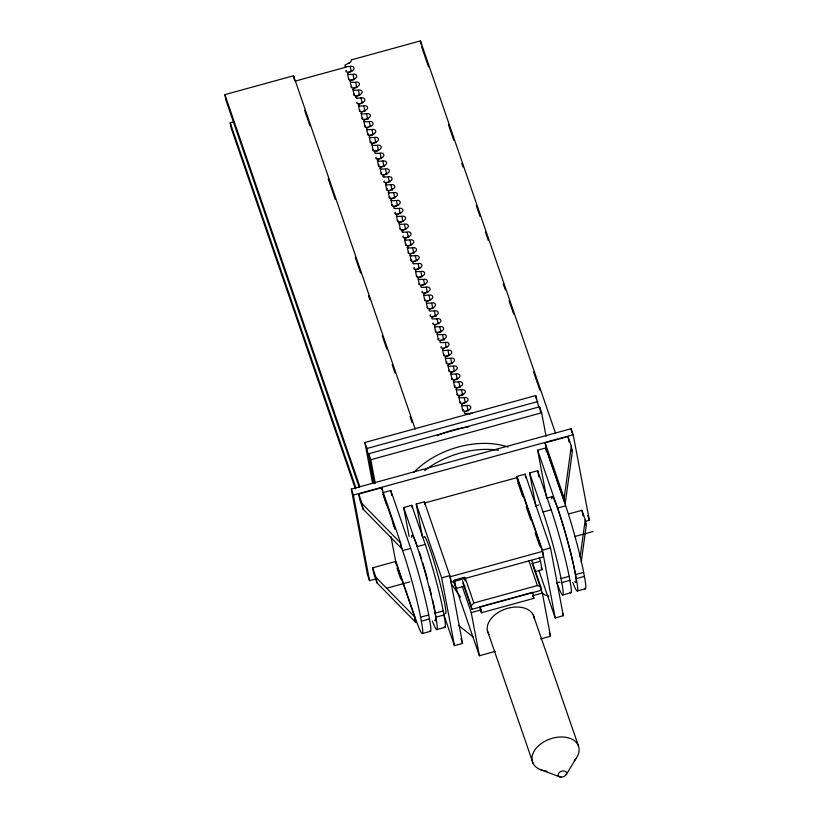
<?xml version="1.0" encoding="UTF-8"?>
<svg xmlns="http://www.w3.org/2000/svg" width="818" height="818" viewBox="0 0 818 818"><rect width="100%" height="100%" fill="white"/><g stroke="black" fill="none" stroke-linecap="round" stroke-linejoin="round"><path stroke-width="1.23" d="M565.207 503.643L564.164 498.142L571.301 446.086L568.019 436.546L545.125 442.835L546.158 448.336L565.207 503.643L572.344 451.587L571.301 446.086M580.136 557.017L585.238 519.839L581.956 510.289L568.694 513.939M581.179 562.518L586.281 525.34L585.238 519.839M566.199 774.636L575.79 758.869M471.884 609.338L471.229 605.862L473.837 603.009L537.395 585.545L540.77 586.751L541.424 590.228L471.884 609.338L462.835 583.07M346.351 70.481L346.423 70.43A1.247 0.93 -10.7 0 0 346.904 72.086L350.503 72.025M354.511 94.131L354.501 94.142A1.247 0.93 -10.7 0 0 355.053 95.747L355.114 95.757M362.783 117.7L362.66 117.782A1.247 0.93 -10.7 0 0 363.192 119.408L363.284 119.408M368.069 133.569L368.161 133.508A1.247 0.93 -10.7 0 0 368.632 135.174L368.673 135.185M397.957 220.308L397.947 220.318A1.247 0.93 -10.7 0 0 398.499 221.923L398.54 221.923M411.536 259.735L411.556 259.725A1.247 0.93 -10.7 0 0 412.067 261.351L412.119 261.351M370.932 141.361L370.82 141.432A1.247 0.93 -10.7 0 0 371.341 143.068L371.474 143.068M406.137 243.938L406.127 243.948A1.247 0.93 -10.7 0 0 406.638 245.584L406.73 245.584M414.327 267.568L414.286 267.598A1.247 0.93 -10.7 0 0 414.787 269.234L414.808 269.245M422.507 291.208L422.466 291.228A1.247 0.93 -10.7 0 0 422.937 292.895L426.587 292.824M387.333 188.6L387.149 188.723A1.247 0.93 -10.7 0 0 387.63 190.379L390.615 190.369M403.509 235.993L403.427 236.054A1.247 0.93 -10.7 0 0 403.928 237.701L403.949 237.701M430.667 314.848L430.524 314.95A1.247 0.93 -10.7 0 0 431.076 316.556L434.787 316.474M438.816 338.509L438.704 338.58A1.247 0.93 -10.7 0 0 439.225 340.216L442.109 340.206M379.184 164.939L378.99 165.083A1.247 0.93 -10.7 0 0 379.491 166.719L379.532 166.729M395.472 212.261L395.247 212.414A1.247 0.93 -10.7 0 0 395.779 214.04L395.871 214.04M447.068 362.088L446.884 362.21A1.247 0.93 -10.7 0 0 447.374 363.867L450.36 363.857M455.217 385.748L455.074 385.851A1.247 0.93 -10.7 0 0 455.514 387.527L458.499 387.517M463.356 409.409L463.111 409.583A1.247 0.93 -10.7 0 0 463.663 411.188L466.649 411.178M373.018 134.091L369.767 135.941A1.247 0.93 -10.7 0 0 370.298 137.557L370.329 137.557M383.877 165.635L380.677 167.445A1.247 0.93 -10.7 0 0 381.168 169.101L381.188 169.101M394.736 197.179L391.546 198.989A1.247 0.93 -10.7 0 0 392.026 200.645L395.902 200.543M405.595 228.723L402.405 230.533A1.247 0.93 -10.7 0 0 402.885 232.189L402.906 232.189M427.323 291.811L424.072 293.662A1.247 0.93 -10.7 0 0 424.614 295.278L428.479 295.175M438.182 323.355L435.002 325.155A1.247 0.93 -10.7 0 0 435.473 326.822L439.348 326.719M449.041 354.9L445.871 356.699A1.247 0.93 -10.7 0 0 446.331 358.366L450.207 358.264M348.58 63.119L345.401 64.919A1.247 0.93 -10.7 0 0 345.861 66.585L349.736 66.483M356.72 86.78L353.458 88.641A1.247 0.93 -10.7 0 0 354.01 90.246L354.102 90.246M359.439 94.663L356.259 96.463A1.247 0.93 -10.7 0 0 356.73 98.129L356.771 98.129M362.149 102.547L358.959 104.356A1.247 0.93 -10.7 0 0 359.439 106.013L359.46 106.013M367.589 118.313L364.317 120.185A1.247 0.93 -10.7 0 0 364.869 121.79L368.744 121.688M378.448 149.858L375.176 151.729A1.247 0.93 -10.7 0 0 375.728 153.334L375.82 153.334M381.157 157.751L377.926 159.582A1.247 0.93 -10.7 0 0 378.448 161.218L378.489 161.218M389.307 181.402L386.045 183.263A1.247 0.93 -10.7 0 0 386.597 184.878L390.472 184.776M392.026 189.295L388.754 191.156A1.247 0.93 -10.7 0 0 389.307 192.762L389.358 192.762M400.166 212.946L396.924 214.797A1.247 0.93 -10.7 0 0 397.456 216.422L397.548 216.422M402.885 220.84L399.726 222.629A1.247 0.93 -10.7 0 0 400.176 224.306L404.041 224.204M413.744 252.384L410.585 254.173A1.247 0.93 -10.7 0 0 411.035 255.85L411.076 255.85M416.464 260.267L413.243 262.087A1.247 0.93 -10.7 0 0 413.744 263.733L413.796 263.733M435.473 315.462L432.241 317.302A1.247 0.93 -10.7 0 0 432.753 318.938L436.628 318.836M446.331 347.006L443.059 348.877A1.247 0.93 -10.7 0 0 443.612 350.482L447.487 350.38M457.19 378.55L453.929 380.411A1.247 0.93 -10.7 0 0 454.481 382.026L458.356 381.924M468.049 410.094L464.788 411.955A1.247 0.93 -10.7 0 0 465.34 413.571L469.215 413.468M351.29 71.002L348.1 72.812A1.247 0.93 -10.7 0 0 348.58 74.469L348.601 74.479M354.01 78.886L350.779 80.726A1.247 0.93 -10.7 0 0 351.29 82.362L351.382 82.362M364.869 110.43L361.607 112.291A1.247 0.93 -10.7 0 0 362.159 113.907L366.035 113.804M370.298 126.207L367.118 128.007A1.247 0.93 -10.7 0 0 367.589 129.673L367.63 129.673M375.728 141.974L372.497 143.815A1.247 0.93 -10.7 0 0 373.018 145.451L373.11 145.451M386.597 173.518L383.356 175.359A1.247 0.93 -10.7 0 0 383.877 176.995L384.01 176.995M397.456 205.062L394.225 206.903A1.247 0.93 -10.7 0 0 394.736 208.529L398.611 208.437M408.315 236.607L405.084 238.447A1.247 0.93 -10.7 0 0 405.605 240.073L405.687 240.083M411.035 244.49L407.783 246.341A1.247 0.93 -10.7 0 0 408.315 247.966L408.407 247.966M419.174 268.151L415.912 270.012A1.247 0.93 -10.7 0 0 416.464 271.617L416.556 271.627M421.894 276.034L418.642 277.885A1.247 0.93 -10.7 0 0 419.174 279.511L423.049 279.408M424.603 283.928L421.413 285.738A1.247 0.93 -10.7 0 0 421.894 287.394L425.769 287.292M430.033 299.695L426.822 301.525A1.247 0.93 -10.7 0 0 427.323 303.161L431.198 303.069M432.753 307.578L429.501 309.429A1.247 0.93 -10.7 0 0 430.043 311.055L433.918 310.952M440.902 331.239L437.681 333.059A1.247 0.93 -10.7 0 0 438.182 334.705L442.057 334.613M443.612 339.122L440.36 340.973A1.247 0.93 -10.7 0 0 440.902 342.599L444.777 342.497M451.761 362.783L448.55 364.603A1.247 0.93 -10.7 0 0 449.051 366.249L452.916 366.147M454.471 370.666L451.229 372.517A1.247 0.93 -10.7 0 0 451.761 374.143L455.636 374.041M459.91 386.444L456.73 388.243A1.247 0.93 -10.7 0 0 457.19 389.91L461.066 389.808M462.62 394.327L459.389 396.168A1.247 0.93 -10.7 0 0 459.91 397.793L463.786 397.691M465.34 402.211L462.109 404.051A1.247 0.93 -10.7 0 0 462.62 405.677L466.495 405.585M351.433 70.941L351.699 70.839A3.108 2.321 -10.7 0 0 353.938 67.802A3.108 2.321 -10.7 0 0 350.257 66.401L349.93 66.462M362.302 102.485L362.558 102.383A3.108 2.321 -10.7 0 0 364.797 99.346A3.108 2.321 -10.7 0 0 361.116 97.945L360.789 98.007M373.161 134.029L373.417 133.927A3.108 2.321 -10.7 0 0 375.656 130.89A3.108 2.321 -10.7 0 0 371.986 129.489L371.689 129.541M386.74 173.457L386.996 173.355A3.108 2.321 -10.7 0 0 389.235 170.318A3.108 2.321 -10.7 0 0 385.554 168.917L386.536 174.081M394.879 197.118L395.145 197.015A3.108 2.321 -10.7 0 0 397.384 193.978A3.108 2.321 -10.7 0 0 393.703 192.578L393.346 192.639M397.599 205.001L397.855 204.899A3.108 2.321 -10.7 0 0 400.104 201.862A3.108 2.321 -10.7 0 0 396.423 200.461L397.395 205.625M405.748 228.662L406.004 228.559A3.108 2.321 -10.7 0 0 408.243 225.523A3.108 2.321 -10.7 0 0 404.562 224.122L405.544 229.275M408.458 236.545L408.714 236.443A3.108 2.321 -10.7 0 0 410.963 233.406A3.108 2.321 -10.7 0 0 407.282 232.005L408.325 237.506M416.607 260.206L416.863 260.104A3.108 2.321 -10.7 0 0 419.102 257.067A3.108 2.321 -10.7 0 0 415.432 255.666L415.063 255.727M419.317 268.089L419.583 267.987A3.108 2.321 -10.7 0 0 421.822 264.95A3.108 2.321 -10.7 0 0 418.141 263.549L419.113 268.703M441.045 331.178L441.301 331.075A3.108 2.321 -10.7 0 0 443.54 328.038A3.108 2.321 -10.7 0 0 439.869 326.638L439.542 326.699M451.904 362.722L452.16 362.619A3.108 2.321 -10.7 0 0 454.409 359.583A3.108 2.321 -10.7 0 0 450.728 358.182L451.761 363.683M462.763 394.266L463.029 394.164A3.108 2.321 -10.7 0 0 465.268 391.127A3.108 2.321 -10.7 0 0 461.587 389.726L461.26 389.777M359.194 487.201L225.921 100.133L224.878 94.632L293.56 75.757L415.217 429.061M555.371 432.783L420.442 40.9L351.219 59.919A3.108 2.321 -10.7 0 1 349.061 62.925L349.194 63.62M295.124 81.125L346.198 67.086M355.39 488.867L231.249 128.334L230.206 122.833L233.897 121.821M372.609 483.469L364.869 442.497L535.708 395.564L538.939 407.763M373.499 483.254L366.934 448.499L537.774 401.556M374.368 483.53L368.734 453.734L539.573 406.791L541.639 412.783L546.097 436.372M375.257 483.315L370.799 459.726L541.639 412.783M376.924 578.633L369.552 580.657L367.486 574.665L351.321 489.092L571.138 428.704L573.193 434.695L589.369 520.258L585.678 521.27M369.552 580.657L353.386 495.084L573.193 434.695M358.724 494.052L381.628 487.753L400.667 543.06L401.71 548.561L363.049 509.093L359.767 499.553L358.724 494.052L362.016 503.591L363.049 509.093M382.691 492.753L390.81 490.524L410.728 548.377A48.845 3.517 74.6 0 1 428.704 614.942L429.46 618.97A48.845 3.517 74.6 0 1 429.716 630.882M546.639 497.865L537.63 450.186L545.749 447.957L565.667 505.81A48.845 3.517 74.6 0 1 583.633 572.375L584.4 576.404A48.845 3.517 74.6 0 1 584.655 588.316M409.112 536.404L403.663 507.538L411.771 505.309L425.237 544.389A48.845 3.517 74.6 0 1 443.203 610.954L443.959 614.983A48.845 3.517 74.6 0 1 444.215 626.895M422.415 536.7L416.25 504.082L424.368 501.853L450.197 576.741L451.239 582.242L543.459 556.905L542.416 551.404L517.017 477.62L424.798 502.958M518.428 483.929L517.007 476.393L525.115 474.164L550.524 547.948L563.326 615.709L555.207 617.938L538.817 570.34M535.759 505.565L529.594 472.937L537.712 470.708L551.168 509.788A48.845 3.517 74.6 0 1 569.134 576.353L569.901 580.381A48.845 3.517 74.6 0 1 570.156 592.293M546.322 498.315L552.119 496.72M535.248 505.953L538.725 505.003M400.544 544.583L402.62 550.606L410.728 548.377M403.663 507.538L417.119 546.618L425.237 544.389M529.594 472.937L543.05 512.017L551.168 509.788M537.63 450.186L557.549 508.039L565.667 505.81M372.66 567.794L395.564 561.506L414.603 616.813L415.646 622.314L376.986 582.845L373.703 573.306L372.66 567.794L375.953 577.344L376.986 582.845M386.454 588.285L409.828 581.864M574.665 536.577L593.122 531.506M454.46 645.627L441.659 577.856L449.767 575.627L462.579 643.388L454.46 645.627L443.806 614.686M555.207 617.938L542.406 550.177L550.524 547.948M450.197 576.741L542.416 551.404M531.598 563.663L540.473 561.23L539.246 557.651M453.612 581.353L456.076 588.49L464.951 586.056M535.412 571.506L542.078 569.676L540.473 561.23M429.46 618.97L421.342 621.199L420.585 617.171L428.704 614.942M432.333 621.046A48.845 3.517 74.6 0 0 435.851 617.212L435.084 613.183L443.203 610.954M569.901 580.381L561.782 582.61L561.025 578.582L569.134 576.353M572.764 582.467A48.845 3.517 74.6 0 0 576.281 578.633L575.524 574.604L583.633 572.375M556.475 583.019L559.952 582.058M435.851 617.212L443.959 614.983M576.281 578.633L584.4 576.404M495.34 651.363L479.399 655.75L471.24 612.59L481.056 609.891M532.549 595.749L542.354 593.05L532.794 565.156M481.505 612.743L533.857 598.357L532.712 592.324L480.36 606.711L481.505 612.743L479.45 606.792M422.466 633.521L430.585 631.291M436.965 629.543L445.084 627.314M562.907 594.942L571.015 592.713M577.406 590.954L585.524 588.725M540.698 638.899L550.514 636.21L542.354 593.05M384.491 166.136L384.358 165.441A3.108 2.321 -10.7 0 0 386.525 162.434A3.108 2.321 -10.7 0 0 382.844 161.034L382.517 161.085M427.937 292.312L427.804 291.617A3.108 2.321 -10.7 0 0 429.971 288.611A3.108 2.321 -10.7 0 0 426.29 287.2L425.922 287.271M438.796 323.856L438.673 323.161A3.108 2.321 -10.7 0 0 440.83 320.155A3.108 2.321 -10.7 0 0 437.149 318.744L436.792 318.815M439.747 326.658L440.841 331.791M449.665 355.39L449.532 354.705A3.108 2.321 -10.7 0 0 451.689 351.699A3.108 2.321 -10.7 0 0 448.008 350.288L447.651 350.36M461.464 389.746L462.559 394.879M352.456 74.377L348.673 74.479M355.165 82.26L351.474 82.373M356.157 87.771L352.425 87.863A1.247 0.93 -10.7 0 1 351.781 86.258M357.834 90.154L354.184 90.256M360.544 98.037L356.863 98.14M363.315 105.921L359.48 106.023M364.358 111.422L360.656 111.534M371.403 129.581L367.681 129.684M372.446 135.082L368.714 135.185M374.174 137.465L370.349 137.567M376.894 145.348L373.192 145.451M377.926 150.849L377.354 150.911M379.552 153.242L375.871 153.334M380.595 158.743L376.904 158.845M382.272 161.126L378.54 161.218M385.033 168.999L381.208 169.111M386.076 174.51L382.384 174.612M387.752 176.892L384.061 176.995M393.131 192.67L389.399 192.762M394.174 198.171L390.442 198.273M401.331 216.32L397.63 216.433M406.71 232.097L402.926 232.189M409.47 239.981L405.779 240.083M412.139 247.874L408.499 247.977M414.849 255.758L411.117 255.85M415.892 261.259L412.16 261.361M417.569 263.641L413.877 263.744M420.34 271.525L416.638 271.627M424.041 284.92L420.309 285.012A1.247 0.93 -10.7 0 1 419.665 283.406M432.241 308.57L428.479 308.672A1.247 0.93 -10.7 0 1 427.814 307.057M440.381 332.231L436.536 332.323A1.247 0.93 -10.7 0 1 435.953 330.717M448.479 355.891L444.726 355.983A1.247 0.93 -10.7 0 1 444.102 354.378M453.959 371.658L450.084 371.761A1.247 0.93 -10.7 0 1 449.532 370.145M462.109 395.319L458.254 395.411A1.247 0.93 -10.7 0 1 457.681 393.806M358.642 95.686L355.135 95.757M366.791 119.336L363.325 119.418M410.237 245.512L406.822 245.594M418.305 269.183L414.961 269.245M401.945 221.872L398.581 221.923M352.987 79.939L349.797 79.99M361.055 103.6L357.855 103.641M420.871 277.087L417.681 277.138M429.021 300.738L425.667 300.789A1.247 0.93 -10.7 0 1 424.971 299.276M396.362 206.116L393.243 206.156M404.501 229.776L401.301 229.817M412.65 253.437L409.532 253.478M464.164 403.274L460.953 403.305A1.247 0.93 -10.7 0 1 460.156 401.904M388.131 182.465L385.094 182.506M456.015 379.613L452.896 379.644A1.247 0.93 -10.7 0 1 452.252 378.039M406.914 237.69L404.102 237.701M398.765 214.03L395.963 214.05M374.235 143.058L371.515 143.078M382.374 166.719L379.572 166.729M368.509 127.301L366.004 127.301M376.658 150.962L374.235 150.962M436.301 324.46L433.837 324.439A1.247 0.93 -10.7 0 1 433.121 322.926M444.542 348.11L442.027 348.1A1.247 0.93 -10.7 0 1 441.26 346.587M349.756 79.98L349.623 79.98A1.247 0.93 -10.7 0 1 348.826 78.579M360.523 111.524L360.482 111.524A1.247 0.93 -10.7 0 1 359.93 109.909M382.333 174.612L382.2 174.612A1.247 0.93 -10.7 0 1 381.648 172.997M393.202 206.156L393.09 206.156A1.247 0.93 -10.7 0 1 392.507 204.541M374.082 150.952L374.174 150.952A1.247 0.93 -10.7 0 1 373.376 149.438M385.012 182.496L384.941 182.496A1.247 0.93 -10.7 0 1 384.368 180.89M409.45 253.468L409.378 253.468A1.247 0.93 -10.7 0 1 408.571 252.067M417.589 277.128L417.528 277.128A1.247 0.93 -10.7 0 1 416.822 275.615M357.814 103.641L357.783 103.641A1.247 0.93 -10.7 0 1 357.088 102.127M365.953 127.291L365.932 127.291A1.247 0.93 -10.7 0 1 365.237 125.778M376.822 158.835L376.791 158.835A1.247 0.93 -10.7 0 1 376.219 157.23M390.39 198.273L390.37 198.263A1.247 0.93 -10.7 0 1 389.797 196.657M401.26 229.807L401.229 229.807A1.247 0.93 -10.7 0 1 400.421 228.416M548.796 596.117L544.941 594.962L541.608 592.59M540.667 769.718L559.788 776.855M458.428 625.33L473.121 636.936M362.016 503.591L400.667 543.06M375.953 577.344L414.603 616.813M451.229 583.551L460.422 597.181M533.264 614.942L578.551 746.2M571.526 449.205L572.344 451.587M587.713 515.463L589.369 520.258M421.474 46.401L428.54 66.902M448.469 124.786L453.867 140.461M461.751 163.365L462.998 166.984M476.281 205.574L480.023 216.422M485.422 232.097L488.326 240.533M503.274 283.948L505.35 289.971M509.082 300.83L513.653 314.092M533.581 371.965L539.808 390.053M585.453 522.958L586.281 525.34M545.125 442.835L564.164 498.142M517.007 476.393L542.406 550.177M518.05 483.121L522.559 496.209M526.25 506.925L530.759 520.013M535.258 533.101L539.768 546.189M562.508 613.326L563.326 615.709M541.25 567.293L542.078 569.676M531.731 560.483L540.77 586.751M528.765 560.473L537.395 585.545M549.277 632.631L550.514 636.21M533.039 595.985L533.857 598.357M487.385 630.586L533.121 763.429M304.572 110.205L309.961 125.88M328.233 178.938L335.288 199.439M355.216 257.312L360.615 272.987M368.509 295.901L369.756 299.511M382.211 335.687L386.771 348.949M392.17 364.624L395.074 373.069M410.022 416.474L412.098 422.507M465.197 577.937L473.837 603.009M462.589 580.78L471.229 605.862M462.211 586.353L471.24 612.59M453.53 580.627L479.399 655.75M416.25 504.082L441.659 577.856M460.933 638.633L462.579 643.388M383.11 493.96L395.145 528.909M383.08 494.461L386.802 505.289M393.018 523.316L395.084 529.328M400.462 544.962L401.71 548.561M364.869 442.497L366.934 448.499M368.734 453.734L370.799 459.726M397.016 568.213L400.738 579.032M414.399 618.705L415.646 622.314M224.878 94.632L359.818 486.516M230.206 122.833L356.014 488.193M351.321 489.092L353.386 495.084M571.138 428.704L571.833 432.415M568.019 436.546L569.062 442.047M581.956 510.289L582.989 515.8M539.573 406.791L540.514 411.761M545.749 447.957L546.455 451.72M535.708 395.564L536.414 399.286M537.712 470.708L538.898 476.976M525.115 474.164L525.831 477.927M517.017 477.62L517.641 480.923M420.442 40.9L421.065 44.203M469.931 414.409L469.736 413.376A3.108 2.321 -10.7 0 1 472.027 413.479M468.673 410.595L468.54 409.91A3.108 2.321 -10.7 0 0 470.698 406.904A3.108 2.321 -10.7 0 0 467.017 405.493L468.06 410.994M465.953 402.712L465.82 402.027A3.108 2.321 -10.7 0 0 467.978 399.01A3.108 2.321 -10.7 0 0 464.307 397.609L465.278 402.773M463.111 394.133L463.233 394.828M460.524 386.934L460.391 386.249A3.108 2.321 -10.7 0 0 462.548 383.243A3.108 2.321 -10.7 0 0 458.867 381.832L459.91 387.343M457.804 379.051L457.681 378.366A3.108 2.321 -10.7 0 0 459.839 375.36A3.108 2.321 -10.7 0 0 456.158 373.949L457.129 379.112M461.649 405.074L462.681 410.575M455.094 371.167L454.961 370.482A3.108 2.321 -10.7 0 0 457.119 367.466A3.108 2.321 -10.7 0 0 453.438 366.065L454.419 371.229M458.929 397.18L459.972 402.691M452.242 362.589L452.374 363.284M456.219 389.296L457.252 394.797M448.008 350.288L448.99 355.452M453.499 381.413L454.542 386.914M446.945 347.507L446.812 346.822A3.108 2.321 -10.7 0 0 448.98 343.816A3.108 2.321 -10.7 0 0 445.299 342.405L446.209 347.221M444.297 339.971L444.102 338.938A3.108 2.321 -10.7 0 0 446.26 335.922A3.108 2.321 -10.7 0 0 442.579 334.521L443.622 340.022M450.79 373.529L451.822 379.031M441.383 331.045L441.515 331.74M448.07 365.636L449.113 371.147M445.35 357.752L446.393 363.264M437.149 318.744L438.059 323.56M442.64 349.869L443.683 355.37M436.147 316.31L435.953 315.278A3.108 2.321 -10.7 0 0 438.111 312.271A3.108 2.321 -10.7 0 0 434.43 310.86L435.411 316.024M433.366 308.079L433.243 307.394A3.108 2.321 -10.7 0 0 435.401 304.378A3.108 2.321 -10.7 0 0 431.72 302.977L432.691 308.141M437.17 333.938L438.213 339.439M430.657 300.196L430.524 299.511A3.108 2.321 -10.7 0 0 432.681 296.494A3.108 2.321 -10.7 0 0 429 295.094L429.91 299.909M434.491 326.208L435.534 331.719M426.29 287.2L427.262 292.363M425.227 284.419L425.094 283.734A3.108 2.321 -10.7 0 0 427.252 280.727A3.108 2.321 -10.7 0 0 423.571 279.316L424.481 284.132M422.507 276.535L422.374 275.85A3.108 2.321 -10.7 0 0 424.542 272.834A3.108 2.321 -10.7 0 0 420.861 271.433L421.894 276.934M426.342 302.558L427.385 308.059M419.665 267.967L419.787 268.652M423.632 294.664L424.675 300.175M416.945 260.073L417.078 260.768M415.432 255.666L416.342 260.482M414.358 252.874L414.235 252.189A3.108 2.321 -10.7 0 0 416.393 249.183A3.108 2.321 -10.7 0 0 412.712 247.772L413.755 253.283M418.202 278.897L419.245 284.398M411.648 244.991L411.515 244.306A3.108 2.321 -10.7 0 0 413.673 241.29A3.108 2.321 -10.7 0 0 409.992 239.889L410.973 245.052M415.483 271.014L416.526 276.515M408.806 236.422L408.928 237.108M406.086 228.529L406.219 229.224M403.499 221.33L403.366 220.645A3.108 2.321 -10.7 0 0 405.534 217.639A3.108 2.321 -10.7 0 0 401.853 216.228L402.824 221.392M410.053 255.236L411.096 260.738M400.789 213.447L400.656 212.762A3.108 2.321 -10.7 0 0 402.814 209.756A3.108 2.321 -10.7 0 0 399.133 208.345L400.176 213.846M407.344 247.353L408.376 252.854M404.624 239.469L405.667 244.971M397.937 204.878L398.069 205.563M395.227 196.985L395.35 197.68M393.703 192.578L394.675 197.731M399.194 223.692L400.237 229.193M392.64 189.786L392.507 189.101A3.108 2.321 -10.7 0 0 394.665 186.095A3.108 2.321 -10.7 0 0 390.984 184.684L392.026 190.195M396.474 215.809L397.517 221.31M389.92 181.903L389.797 181.218A3.108 2.321 -10.7 0 0 391.955 178.212A3.108 2.321 -10.7 0 0 388.274 176.8L389.245 181.964M465.145 580.923L464.471 577.303L454.471 580.044L456.076 588.49M387.078 173.334L387.211 174.019M391.045 200.032L392.088 205.543M382.844 161.034L383.887 166.535M388.335 192.148L389.368 197.659M381.781 158.242L381.648 157.557A3.108 2.321 -10.7 0 0 383.806 154.551A3.108 2.321 -10.7 0 0 380.125 153.14L381.106 158.303M385.615 184.265L386.658 189.766M379.061 150.359L378.928 149.674A3.108 2.321 -10.7 0 0 381.096 146.667A3.108 2.321 -10.7 0 0 377.415 145.256L378.325 150.072M376.352 142.475L376.219 141.79A3.108 2.321 -10.7 0 0 378.376 138.774A3.108 2.321 -10.7 0 0 374.695 137.373L375.738 142.874M380.186 168.488L381.229 173.999M373.499 133.896L373.632 134.592M371.986 129.489L372.957 134.643M377.466 160.604L378.509 166.115M370.912 126.708L370.789 126.013A3.108 2.321 -10.7 0 0 372.947 123.007A3.108 2.321 -10.7 0 0 369.266 121.596L370.176 126.412M368.264 119.162L368.069 118.129A3.108 2.321 -10.7 0 0 370.227 115.123A3.108 2.321 -10.7 0 0 366.546 113.712L367.527 118.876M372.037 144.837L373.08 150.338M365.482 110.931L365.36 110.246A3.108 2.321 -10.7 0 0 367.517 107.23A3.108 2.321 -10.7 0 0 363.836 105.829L364.808 110.992M362.64 102.362L362.773 103.048M369.327 136.954L370.36 142.455M361.116 97.945L362.026 102.761M360.053 95.164L359.92 94.469A3.108 2.321 -10.7 0 0 362.088 91.463A3.108 2.321 -10.7 0 0 358.407 90.062L359.378 95.215M366.576 128.907L367.619 134.408M363.898 121.176L364.93 126.678M357.343 87.27L357.21 86.585A3.108 2.321 -10.7 0 0 359.368 83.579A3.108 2.321 -10.7 0 0 355.687 82.168L356.597 86.984M361.178 113.293L362.221 118.794M354.623 79.387L354.491 78.702A3.108 2.321 -10.7 0 0 356.658 75.685A3.108 2.321 -10.7 0 0 352.977 74.285L354.01 79.786M358.468 105.41L359.501 110.911M351.781 70.818L351.904 71.503M350.257 66.401L351.229 71.555M353.028 89.632L354.071 95.133M350.319 81.749L351.362 87.25M347.599 73.865L348.642 79.366M424.368 501.853L424.839 504.358M411.771 505.309L412.252 507.814M390.81 490.524L391.761 495.544M390.994 536.669L395.503 560.514L415.421 618.367A48.845 3.517 74.6 0 0 421.342 621.199M381.628 487.753L382.037 489.962M395.564 561.506L395.973 563.704M293.56 75.757L294.398 80.164M489.113 634.696A24.335 16.063 -19 0 1 505.596 608.95A24.335 16.063 -19 0 1 534.369 619.175M546.956 771.129A24.335 16.063 -19 0 1 534.471 750.535A24.335 16.063 -19 0 1 568.132 737.775A24.335 16.063 -19 0 1 574.216 760.791M413.918 472.272A71.054 46.892 -19 0 1 508.039 447.006M424.644 470.554A71.054 46.892 -19 0 1 498.53 450.248M423.99 537.007A39.97 2.873 74.6 0 1 437.558 573.868A39.97 2.873 74.6 0 1 445.002 613.275M417.119 546.618A48.845 3.517 74.6 0 1 435.084 613.183M402.62 550.606A48.845 3.517 74.6 0 1 420.585 617.171M432.661 600.136A44.407 3.2 74.6 0 1 434.675 620.126M411.628 537.303A44.407 3.2 74.6 0 1 417.548 546.884M419.368 552.191A44.407 3.2 74.6 0 1 421.597 559.123M422.742 562.856A44.407 3.2 74.6 0 1 427.313 578.827M429.46 586.925A44.407 3.2 74.6 0 1 431.393 594.686M551.751 498.806A44.407 3.2 74.6 0 1 566.465 536.761A44.407 3.2 74.6 0 1 574.798 581.629M557.549 508.039A48.845 3.517 74.6 0 1 575.524 574.604M561.782 582.61A48.845 3.517 74.6 0 1 556.905 582.774M543.05 512.017A48.845 3.517 74.6 0 1 561.025 578.582M437.057 435.708A79.929 52.751 -19 0 1 468.642 426.873M561.036 777.09A4.387 2.894 -19 0 0 566.567 772.652A4.387 2.894 -19 0 0 559.584 772.294A4.387 2.894 -19 0 0 561.036 777.09"/></g></svg>
